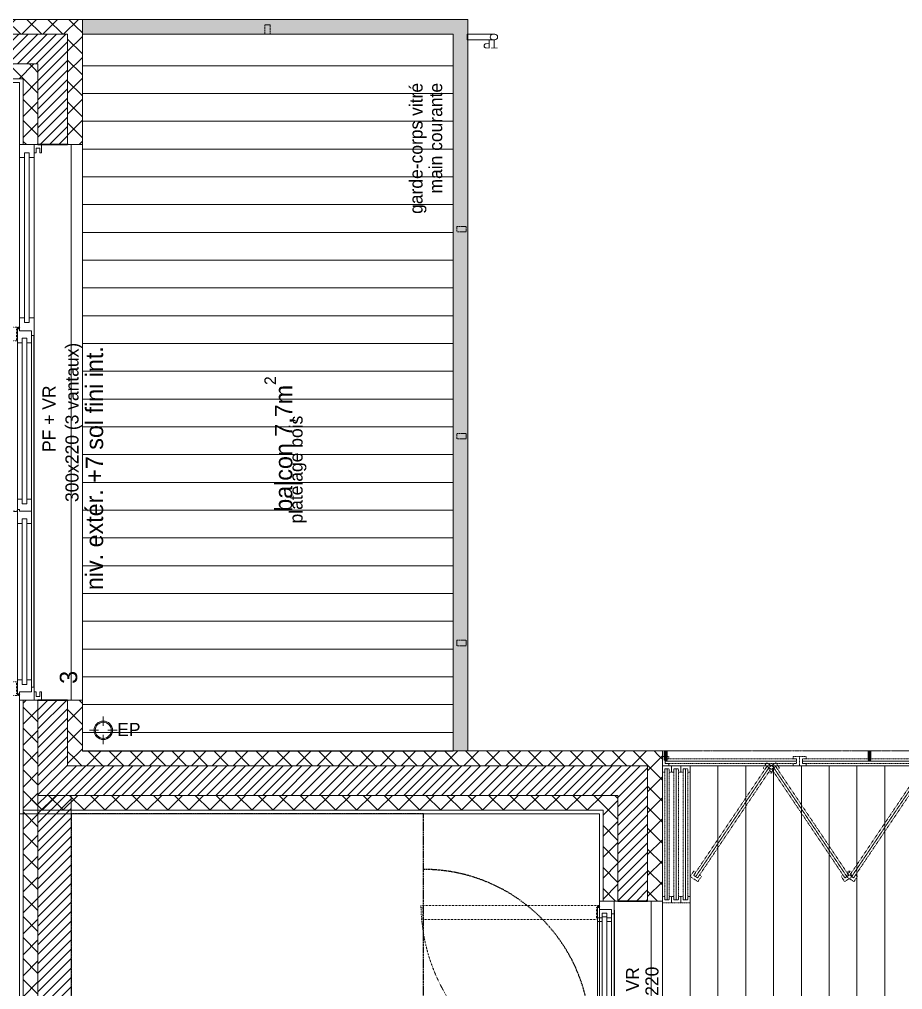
# Model space of a CAD drawing. Header units: centimetres. Extents: x 1724 to 19617, y -6503 to 8072.
# Drawn here: x 4371 to 4847, y -2958 to -2434 of the extents above; entities that cross this region are included whole.
import ezdxf

# ---------------------------------------------------------------- set-up
doc = ezdxf.new("R2010")
doc.units = ezdxf.units.CM
for name, pattern in [('ACAD_ISO03W100', [0.295276, 0.11811, -0.177165]), ('INTERROMPU2', [0.75, 0.5, -0.25]), ('Style de ligne -1', [0.41664, 0.20828, -0.20836]), ('Style de ligne -11', [0.347222, 0.20828, -0.138942]), ('Style de ligne -12', [0.328084, 0.109361, -0.218723]), ('Style de ligne -13', [0.147638, 0.098425, -0.049213]), ('Style de ligne -14', [0.147638, 0.098425, -0.049213]), ('Style de ligne -17', [0.347222, 0.20828, -0.138942]), ('Style de ligne -18', [0.164042, 0.054681, -0.109361]), ('Style de ligne -5', [0.20828, 0.069425, -0.138855]), ('VW-01', [0.41656, 0.20828, -0.20828])]:
    doc.linetypes.add(name, pattern=pattern)
doc.layers.get('0').update_dxf_attribs({"color": 252})
for name, color, linetype in [('B aménagement intérieur', 252, 'Continuous'), ('B Faux plafonds', 252, 'Continuous'), ('B Général', 252, 'Continuous'), ('C ANNOTATIONS-prestations', 252, 'Continuous'), ('D SURFACES-shab', 252, 'Continuous')]:
    doc.layers.add(name, color=color, linetype=linetype)
doc.layers.add('B BATI-lumon', color=252, linetype='Continuous', lineweight=20)
doc.layers.add('B GÈnÈral', color=7, linetype='Continuous', lineweight=5)
doc.styles.add('Eurostile', font='Eurosti.TTF')
doc.styles.add('Eurostile (bold)', font='Eurostib.TTF')
pattern_1 = [(225, (-804.3564, -7946.63), (5.656854, -5.656854), []), (315, (-804.3564, -7946.63), (-5.656854, -5.656854), [])]
pattern_2 = [(45, (-804.3564, -7946.63), (2.4253472, -2.6458333), [])]
pattern_3 = [(135, (-804.3564, -7946.63), (-5.656854, -5.656854), []), (225, (-804.3564, -7946.63), (-5.656854, 5.656854), [])]

# ---------------------------------------------------------------- blocks, each defined once
blk = doc.blocks.new('Groupe-36-1')
at = {"layer": 'B Général', "color": 7, "linetype": 'Continuous', "lineweight": 5}
for p, q in [((5209.04, 5487.38), (5409.04, 5487.38)), ((5209.04, 5472.38), (5409.04, 5472.38)), ((5209.04, 5457.38), (5409.04, 5457.38)), ((5209.04, 5442.38), (5409.04, 5442.38)), ((5209.04, 5427.38), (5409.04, 5427.38)), ((5209.04, 5412.38), (5409.04, 5412.38)), ((5209.04, 5397.38), (5409.04, 5397.38)), ((5209.04, 5382.38), (5409.04, 5382.38)), ((5209.04, 5367.38), (5409.04, 5367.38)), ((5209.04, 5352.38), (5409.04, 5352.38)), ((5209.04, 5337.38), (5409.04, 5337.38)), ((5209.04, 5322.38), (5409.04, 5322.38)), ((5209.04, 5307.38), (5409.04, 5307.38)), ((5209.04, 5292.38), (5409.04, 5292.38)), ((5209.04, 5277.38), (5409.04, 5277.38)), ((5209.04, 5262.38), (5409.04, 5262.38)), ((5209.04, 5247.38), (5409.04, 5247.38)), ((5209.04, 5232.38), (5409.04, 5232.38)), ((5209.04, 5217.38), (5409.04, 5217.38)), ((5209.04, 5202.38), (5409.04, 5202.38)), ((5209.04, 5187.38), (5409.04, 5187.38)), ((5209.04, 5172.38), (5409.04, 5172.38)), ((5209.04, 5157.38), (5409.04, 5157.38)), ((5209.04, 5142.38), (5409.04, 5142.38)), ((5209.04, 5127.38), (5409.04, 5127.38))]:
    blk.add_line(p, q, dxfattribs=at)
blk = doc.blocks.new('Groupe-37-1')
at = {"layer": 'B GÈnÈral', "linetype": 'Continuous', "lineweight": 0, "true_color": 0xbbbbbb}
blk.add_hatch(color=9, dxfattribs=at).paths.add_polyline_path([(5417.04, 5117.41), (5417.04, 5512.38), (5209.04, 5512.38), (5209.04, 5504.38), (5409.04, 5504.38), (5409.04, 5117.41)])
at = {"layer": 'B Général', "color": 7, "linetype": 'Continuous', "lineweight": 5, "flags": 128}
for points in [[(5417.04, 5117.41), (5417.04, 5512.38), (5209.04, 5512.38), (5209.04, 5504.38), (5409.04, 5504.38), (5409.04, 5117.41)], [(5209.04, 5504.38), (5409.04, 5504.38), (5409.04, 5117.41), (5209.04, 5117.41)]]:
    blk.add_lwpolyline(points, close=True, dxfattribs=at)
at = {"layer": 'C ANNOTATIONS-prestations', "color": 7, "linetype": 'Style de ligne -1', "lineweight": 5, "flags": 128}
for points in [[(5310.39, 5509.38), (5310.39, 5504.38), (5307.39, 5504.38), (5307.39, 5509.38)], [(5411.04, 5400.63), (5416.04, 5400.63), (5416.04, 5397.63), (5411.04, 5397.63)], [(5411.04, 5288.88), (5416.04, 5288.88), (5416.04, 5285.88), (5411.04, 5285.88)], [(5411.04, 5177.13), (5416.04, 5177.13), (5416.04, 5174.13), (5411.04, 5174.13)]]:
    blk.add_lwpolyline(points, close=True, dxfattribs=at)
at = {"layer": 'B Général', "color": 7}
blk.add_blockref('Groupe-36-1', (0, 0), dxfattribs=at)
at = {"layer": 'B Général', "color": 7, "insert": (5210.79, 5204.25), "char_height": 9.3982, "attachment_point": 1, "rotation": 90, "line_spacing_factor": 0.895453, "style": 'Eurostile'}
blk.add_mtext('niv. extér. +7 sol fini int.', dxfattribs=at)
at = {"layer": 'C ANNOTATIONS-prestations', "color": 7, "char_height": 7.0487, "attachment_point": 1, "rotation": 90, "line_spacing_factor": 0.895453, "style": 'Eurostile'}
for s, insert in [('garde-corps vitré', (5385.51, 5407.36)), ('main courante', (5396.09, 5418.36)), ('platelage bois', (5320.77, 5240.22))]:
    blk.add_mtext(s, dxfattribs=dict(at, insert=insert))
at = {"layer": 'C ANNOTATIONS-prestations', "insert": (5307.24, 5321.99), "char_height": 9.3982, "attachment_point": 3, "rotation": 90, "line_spacing_factor": 0.895453, "style": 'Eurostile'}
blk.add_mtext('balcon 7,7m{\\H0.6667x;\\S2 ^ ;}', dxfattribs=at)
blk = doc.blocks.new('Groupe-38-1')
at = {"layer": 'B Général', "color": 7, "linetype": 'Continuous', "lineweight": 5}
for p, q in [((5536.96, 5109.39), (5536.96, 4917.39)), ((5551.96, 5109.39), (5551.96, 4917.39)), ((5566.96, 5109.39), (5566.96, 4917.39)), ((5581.96, 5109.39), (5581.96, 4917.39)), ((5596.96, 5109.39), (5596.96, 4917.39)), ((5611.96, 5109.39), (5611.96, 4917.39)), ((5626.96, 5109.39), (5626.96, 4917.39)), ((5641.96, 5109.39), (5641.96, 4917.39))]:
    blk.add_line(p, q, dxfattribs=at)
at = {"layer": 'B Général', "color": 7, "linetype": 'Continuous', "lineweight": 5, "flags": 128}
blk.add_lwpolyline([(5521.96, 5109.39), (6191.89, 5109.39), (6191.89, 4917.39), (5521.96, 4917.39)], close=True, dxfattribs=at)
blk = doc.blocks.new('Groupe-43-1')
at = {"layer": 'B Général', "color": 7, "linetype": 'VW-01', "lineweight": 5}
blk.add_line((70, -99.99), (-70, -65.35), dxfattribs=at)
at = {"layer": 'B Général', "linetype": 'VW-01', "flags": 128}
for points in [[(-70, 50), (70, 50), (70, -140), (-70, -140)], [(-70, -99.99), (70, -99.99), (70, -140), (-70, -140)]]:
    blk.add_lwpolyline(points, close=True, dxfattribs=at)
blk = doc.blocks.new('Lit 140.190_PMR 1')
at = {"layer": 'B Général', "color": 154, "linetype": 'VW-01', "true_color": 0x0053a6, "flags": 128}
for points in [[(-70, 50), (70, 50), (70, 140), (-70, 140)], [(-70, -140), (-70, 50), (-190, 50), (-190, -140)], [(190, -140), (190, 50), (70, 50), (70, -140)]]:
    blk.add_lwpolyline(points, close=True, dxfattribs=at)
at = {"layer": 'B Général', "color": 154, "linetype": 'VW-01', "true_color": 0x0053a6}
for centre, start, end in [((-70, 50), 90, 180), ((70, 50), 0, 90)]:
    blk.add_arc(centre, 90, start, end, dxfattribs=at)
at = {"layer": 'B Général'}
blk.add_blockref('Groupe-43-1', (0, 0), dxfattribs=at)
blk = doc.blocks.new('T3 A 102 (2D)')
at = {"layer": 'D SURFACES-shab', "lineweight": 18, "flags": 128}
blk.add_lwpolyline([(-259.42, -195.44), (-159.44, -195.44), (-159.43, 36.56), (-209.5, 36.56), (-209.5, 381.58), (-494.42, 381.58), (-494.42, -85.66), (-354.42, -85.66), (-354.42, -20.66), (-349.42, -20.66), (-349.42, -85.66), (-259.42, -85.66)], close=True, dxfattribs=at)
at = {"layer": 'B Général', "color": 7, "rotation": 270}
blk.add_blockref('Lit 140.190_PMR 1', (-354.42, 191.58), dxfattribs=at)
blk = doc.blocks.new('PF 100.220 + VR')
at = {"layer": 'B Général', "color": 7, "linetype": 'Continuous', "lineweight": 13}
for p, q in [((-50, 7), (-50, 17)), ((50, 7), (50, 17))]:
    blk.add_line(p, q, dxfattribs=at)
at = {"layer": 'B Général', "color": 7, "linetype": 'Continuous', "lineweight": 35}
for p, q in [((-50, 7), (-50, -9)), ((50, 7), (50, -9))]:
    blk.add_line(p, q, dxfattribs=at)
at = {"layer": 'B Général'}
blk.add_line((45, 9), (-45, 9), dxfattribs=at)
at = {"layer": 'B Général', "color": 7, "linetype": 'Style de ligne -14', "lineweight": 5, "flags": 128}
blk.add_lwpolyline([(47.5, 113.27), (46.5, 113.27), (46.5, 112.27), (40, 112.27), (40, 18.5), (46.5, 18.5), (46.5, 17.5), (47.5, 17.5)], close=True, dxfattribs=at)
at = {"layer": 'B Général', "lineweight": 5, "flags": 128}
for points in [[(-43, 10.5), (-43, 9), (-50, 9), (-50, 17), (-45.5, 17), (-45.5, 10.5)], [(-41, 18), (41, 18), (41, 15.5), (-41, 15.5)], [(43, 10.5), (43, 9), (50, 9), (50, 17), (45.5, 17), (45.5, 10.5)], [(-43.5, 15.5), (43.5, 15.5), (43.5, 13), (-43.5, 13)], [(-41, 13), (41, 13), (41, 10.5), (-41, 10.5)]]:
    blk.add_lwpolyline(points, close=True, dxfattribs=at)
at = {"layer": 'B Général', "color": 7, "linetype": 'Continuous', "lineweight": 5, "flags": 128}
for points in [[(-39, 15.5), (-41.5, 15.5), (-41.5, 13), (-39, 13), (-39, 10.5), (-45.5, 10.5), (-45.5, 17), (-46.5, 17), (-46.5, 18), (-39, 18)], [(39, 15.5), (41.5, 15.5), (41.5, 13), (39, 13), (39, 10.5), (45.5, 10.5), (45.5, 17), (46.5, 17), (46.5, 18), (39, 18)]]:
    blk.add_lwpolyline(points, close=True, dxfattribs=at)
at = {"layer": 'B Général', "color": 7, "linetype": 'Style de ligne -17', "lineweight": 5, "flags": 128}
blk.add_lwpolyline([(-50, 9), (50, 9), (50, -11), (-50, -11)], close=True, dxfattribs=at)
at = {"layer": 'B Général', "lineweight": 13, "flags": 128}
blk.add_lwpolyline([(-50, -9), (-50, -17), (50, -17), (50, -9)], dxfattribs=at)
at = {"layer": 'B Général'}
blk.add_circle((47, 17.5), 0.5, dxfattribs=at)
at = {"layer": 'B Général', "color": 7, "linetype": 'Style de ligne -18', "lineweight": 5}
blk.add_arc((48.78, 15.78), 97.5, 90.8973, 179.2823, dxfattribs=at)
at = {"layer": 'B Général', "insert": (-21.61, 2.64), "char_height": 7.049, "attachment_point": 1, "rotation": 360, "line_spacing_factor": 0.895453, "style": 'Eurostile'}
blk.add_mtext('PF + VR', dxfattribs=at)
at = {"layer": 'C ANNOTATIONS-prestations', "attachment_point": 1, "rotation": 360, "line_spacing_factor": 0.895453}
for s, insert, char_height, style in [('1', (-41.14, -4.78), 9.4, 'Eurostile (bold)'), ('100x220', (-21.61, -7.84), 7.049, 'Eurostile')]:
    blk.add_mtext(s, dxfattribs=dict(at, insert=insert, char_height=char_height, style=style))
blk = doc.blocks.new('PF 300.220 + VR (3 vantaux)')
at = {"layer": 'B Général', "color": 7, "linetype": 'Continuous', "lineweight": 13}
for p, q in [((-150, 7), (-150, 17)), ((150, 7), (150, 17))]:
    blk.add_line(p, q, dxfattribs=at)
at = {"layer": 'B Général', "color": 7, "linetype": 'Continuous', "lineweight": 35}
for p, q in [((-150, 7), (-150, -9)), ((150, 7), (150, -9))]:
    blk.add_line(p, q, dxfattribs=at)
at = {"layer": 'B Général'}
blk.add_line((-143, 9), (47, 9), dxfattribs=at)
at = {"layer": 'B Général', "color": 7, "linetype": 'Style de ligne -13', "lineweight": 5, "flags": 128}
for points in [[(-147.5, 117), (-146.5, 117), (-146.5, 116), (-140, 116), (-140, 18.5), (-146.5, 18.5), (-146.5, 17.5), (-147.5, 17.5)], [(51.5, 115), (50.5, 115), (50.5, 116), (44, 116), (44, 18.5), (50.5, 18.5), (50.5, 17.5), (51.5, 17.5)]]:
    blk.add_lwpolyline(points, close=True, dxfattribs=at)
at = {"layer": 'B Général', "lineweight": 5, "flags": 128}
for points in [[(-143, 10.5), (-143, 9), (-150, 9), (-150, 17), (-145.5, 17), (-145.5, 10.5)], [(-54.5, 18), (-139, 18), (-139, 15.5), (-54.5, 15.5)], [(-41.5, 18), (43, 18), (43, 15.5), (-41.5, 15.5)], [(56.5, 17), (56.5, 14.25), (54, 14.25), (54, 11.75), (56.5, 11.75), (56.5, 9), (47, 9), (47, 10.5), (49.5, 10.5), (49.5, 17)], [(143, 17), (56.5, 17), (56.5, 14.25), (143, 14.25)], [(145.5, 14.25), (143, 14.25), (143, 17), (150, 17), (150, 9), (143, 9), (143, 11.75), (145.5, 11.75)], [(-54.5, 13), (-139, 13), (-139, 10.5), (-54.5, 10.5)], [(-41.5, 13), (43, 13), (43, 10.5), (-41.5, 10.5)], [(145.5, 14.25), (54, 14.25), (54, 11.75), (145.5, 11.75)], [(143, 11.75), (56.5, 11.75), (56.5, 9), (143, 9)], [(-150, 9), (-150, 5), (-145.5, 5), (-145.5, 6), (-148, 6), (-148, 8), (-145.5, 8), (-145.5, 9)], [(150, 9), (150, 5), (145.5, 5), (145.5, 6), (148, 6), (148, 8), (145.5, 8), (145.5, 9)]]:
    blk.add_lwpolyline(points, close=True, dxfattribs=at)
at = {"layer": 'B Général', "color": 7, "linetype": 'Continuous', "lineweight": 5, "flags": 128}
for points in [[(-139, 15.5), (-141.5, 15.5), (-141.5, 13), (-139, 13), (-139, 10.5), (-145.5, 10.5), (-145.5, 17), (-146.5, 17), (-146.5, 18), (-139, 18)], [(-54.5, 15.5), (-52, 15.5), (-52, 13), (-54.5, 13), (-54.5, 10.5), (-48, 10.5), (-48, 17), (-47, 17), (-47, 18), (-54.5, 18)], [(-41.5, 15.5), (-44, 15.5), (-44, 13), (-41.5, 13), (-41.5, 10.5), (-48, 10.5), (-48, 17), (-47, 17), (-47, 18), (-41.5, 18)], [(43, 15.5), (45.5, 15.5), (45.5, 13), (43, 13), (43, 10.5), (49.5, 10.5), (49.5, 17), (50.5, 17), (50.5, 18), (43, 18)]]:
    blk.add_lwpolyline(points, close=True, dxfattribs=at)
at = {"layer": 'B Général', "color": 7, "linetype": 'Style de ligne -11', "lineweight": 5, "flags": 128}
blk.add_lwpolyline([(-150, 9), (150, 9), (150, -11), (-150, -11)], close=True, dxfattribs=at)
at = {"layer": 'B Général', "lineweight": 13, "flags": 128}
blk.add_lwpolyline([(150, -9), (150, -17), (-150, -17), (-150, -9)], dxfattribs=at)
at = {"layer": 'B Général'}
for centre in [(-147, 17.5), (51, 17.5)]:
    blk.add_circle(centre, 0.5, dxfattribs=at)
at = {"layer": 'B Général', "color": 7, "linetype": 'Style de ligne -12', "lineweight": 5}
for centre, start, end in [((-147, 17.5), 0.2938, 90.2879), ((51, 17.5), 94.0649, 179.7062)]:
    blk.add_arc(centre, 99, start, end, dxfattribs=at)
at = {"layer": 'B Général', "insert": (2, 4.57), "char_height": 7.049, "attachment_point": 2, "rotation": 360, "line_spacing_factor": 0.895453, "style": 'Eurostile'}
blk.add_mtext('PF + VR', dxfattribs=at)
at = {"layer": 'C ANNOTATIONS-prestations', "rotation": 360, "line_spacing_factor": 0.895453}
for s, insert, char_height, attachment_point, style in [('3', (-141.15, -4.78), 9.4, 1, 'Eurostile (bold)'), ('300x220 (3 vantaux) ', (0, -7.83), 7.0487, 2, 'Eurostile')]:
    blk.add_mtext(s, dxfattribs=dict(at, insert=insert, char_height=char_height, attachment_point=attachment_point, style=style))
blk = doc.blocks.new('EP')
at = {"layer": 'B GÈnÈral', "linetype": 'Continuous', "lineweight": 0}
h = blk.add_hatch(color=7, dxfattribs=at)
edge = h.paths.add_edge_path()
edge.add_arc((0, 0), 5, 0, 180, ccw=False)
edge.add_arc((0, 0), 5, 180, 360, ccw=False)
edge = h.paths.add_edge_path()
edge.add_arc((0, 0), 4.33, 0, 180, ccw=False)
edge.add_arc((0, 0), 4.33, 180, 360, ccw=False)
at = {"layer": 'B Général', "color": 7, "linetype": 'Continuous', "lineweight": 5}
for p, q in [((0, 7.5), (0, 2.5)), ((-7.5, 0), (-2.5, 0)), ((7.5, 0), (2.5, 0)), ((0, -7.5), (0, -2.5))]:
    blk.add_line(p, q, dxfattribs=at)
at = {"layer": 'B Général', "color": 7, "linetype": 'Continuous', "lineweight": 5, "flags": 128}
for points in [[(-5, 0, -1), (5, 0, -1)], [(-4.33, 0, -1), (4.33, 0, -1)]]:
    blk.add_lwpolyline(points, format="xyb", close=True, dxfattribs=at)
at = {"layer": 'C ANNOTATIONS-prestations', "insert": (7.5, 3.98), "char_height": 7.049, "attachment_point": 1, "line_spacing_factor": 0.895453, "style": 'Eurostile'}
blk.add_mtext('EP', dxfattribs=at)
blk = doc.blocks.new('Groupe-105-1')
at = {"layer": 'B BATI-lumon', "linetype": 'ACAD_ISO03W100', "lineweight": 5, "flags": 128}
for points in [[(5521.96, 5114.39), (5525.46, 5114.39), (5525.46, 5113.15), (5523.54, 5113.15), (5523.54, 5110.65), (5525.46, 5110.65), (5525.46, 5109.39), (5521.96, 5109.39), (5521.96, 5113.39), (5521.96, 5113.39)], [(5523.54, 5113.15), (5594.38, 5113.15), (5594.38, 5111.9), (5523.54, 5111.9)], [(5595.96, 5114.39), (5592.46, 5114.39), (5592.46, 5113.15), (5594.38, 5113.15), (5594.38, 5110.65), (5592.46, 5110.65), (5592.46, 5109.39), (5595.96, 5109.39), (5595.96, 5113.39), (5595.96, 5113.39)], [(5523.54, 5111.9), (5594.38, 5111.9), (5594.38, 5110.65), (5523.54, 5110.65)]]:
    blk.add_lwpolyline(points, close=True, dxfattribs=at)
blk = doc.blocks.new('Groupe-106-1')
at = {"layer": 'B BATI-lumon', "linetype": 'ACAD_ISO03W100', "lineweight": 5, "flags": 128}
for points in [[(5595.96, 5114.39), (5599.46, 5114.39), (5599.46, 5113.15), (5597.54, 5113.15), (5597.54, 5110.65), (5599.46, 5110.65), (5599.46, 5109.39), (5595.96, 5109.39), (5595.96, 5113.39), (5595.96, 5113.39)], [(5597.54, 5113.15), (5668.38, 5113.15), (5668.38, 5111.9), (5597.54, 5111.9)], [(5669.96, 5114.39), (5666.46, 5114.39), (5666.46, 5113.15), (5668.38, 5113.15), (5668.38, 5110.65), (5666.46, 5110.65), (5666.46, 5109.39), (5669.96, 5109.39), (5669.96, 5113.39), (5669.96, 5113.39)], [(5597.54, 5111.9), (5668.38, 5111.9), (5668.38, 5110.65), (5597.54, 5110.65)]]:
    blk.add_lwpolyline(points, close=True, dxfattribs=at)
blk = doc.blocks.new('Groupe-115-1')
at = {"layer": 'B BATI-lumon', "linetype": 'ACAD_ISO03W100', "lineweight": 5, "flags": 128}
for points in [[(5521.96, 5109.39), (5521.96, 5105.89), (5523.2, 5105.89), (5523.2, 5107.81), (5525.7, 5107.81), (5525.7, 5105.89), (5526.96, 5105.89), (5526.96, 5109.39), (5522.96, 5109.39), (5522.96, 5109.39)], [(5523.2, 5036.97), (5523.2, 5107.81), (5524.45, 5107.81), (5524.45, 5036.97)], [(5524.45, 5036.97), (5524.45, 5107.81), (5525.7, 5107.81), (5525.7, 5036.97)], [(5521.96, 5035.39), (5521.96, 5038.89), (5523.2, 5038.89), (5523.2, 5036.97), (5525.7, 5036.97), (5525.7, 5038.89), (5526.96, 5038.89), (5526.96, 5035.39), (5522.96, 5035.39), (5522.96, 5035.39)]]:
    blk.add_lwpolyline(points, close=True, dxfattribs=at)
blk = doc.blocks.new('Groupe-116-1')
at = {"layer": 'B BATI-lumon', "linetype": 'ACAD_ISO03W100', "lineweight": 5, "flags": 128}
for points in [[(5526.96, 5109.39), (5526.96, 5105.89), (5528.2, 5105.89), (5528.2, 5107.81), (5530.7, 5107.81), (5530.7, 5105.89), (5531.96, 5105.89), (5531.96, 5109.39), (5527.96, 5109.39), (5527.96, 5109.39)], [(5528.2, 5036.97), (5528.2, 5107.81), (5529.45, 5107.81), (5529.45, 5036.97)], [(5529.45, 5036.97), (5529.45, 5107.81), (5530.7, 5107.81), (5530.7, 5036.97)], [(5526.96, 5035.39), (5526.96, 5038.89), (5528.2, 5038.89), (5528.2, 5036.97), (5530.7, 5036.97), (5530.7, 5038.89), (5531.96, 5038.89), (5531.96, 5035.39), (5527.96, 5035.39), (5527.96, 5035.39)]]:
    blk.add_lwpolyline(points, close=True, dxfattribs=at)
blk = doc.blocks.new('Groupe-117-1')
at = {"layer": 'B BATI-lumon', "linetype": 'ACAD_ISO03W100', "lineweight": 5, "flags": 128}
for points in [[(5531.96, 5109.39), (5531.96, 5105.89), (5533.2, 5105.89), (5533.2, 5107.81), (5535.7, 5107.81), (5535.7, 5105.89), (5536.96, 5105.89), (5536.96, 5109.39), (5532.96, 5109.39), (5532.96, 5109.39)], [(5533.2, 5036.97), (5533.2, 5107.81), (5534.45, 5107.81), (5534.45, 5036.97)], [(5534.45, 5036.97), (5534.45, 5107.81), (5535.7, 5107.81), (5535.7, 5036.97)], [(5531.96, 5035.39), (5531.96, 5038.89), (5533.2, 5038.89), (5533.2, 5036.97), (5535.7, 5036.97), (5535.7, 5038.89), (5536.96, 5038.89), (5536.96, 5035.39), (5532.96, 5035.39), (5532.96, 5035.39)]]:
    blk.add_lwpolyline(points, close=True, dxfattribs=at)
blk = doc.blocks.new('Groupe-123-1')
at = {"layer": 'B BATI-lumon', "linetype": 'ACAD_ISO03W100', "lineweight": 5, "flags": 128}
for points in [[(5579.41, 5108.34), (5539.91, 5049.53), (5538.87, 5050.22), (5578.37, 5109.04)], [(5580.45, 5107.64), (5540.95, 5048.83), (5539.91, 5049.53), (5579.41, 5108.34)], [(5578.22, 5111.04), (5576.27, 5108.13), (5577.3, 5107.44), (5578.37, 5109.04), (5580.45, 5107.64), (5579.38, 5106.05), (5580.42, 5105.34), (5582.37, 5108.25), (5579.05, 5110.48), (5579.05, 5110.48)], [(5536.96, 5049.61), (5538.91, 5052.51), (5539.94, 5051.82), (5538.87, 5050.22), (5540.95, 5048.83), (5542.02, 5050.43), (5543.06, 5049.73), (5541.11, 5046.82), (5537.79, 5049.05), (5537.79, 5049.05)]]:
    blk.add_lwpolyline(points, close=True, dxfattribs=at)
blk = doc.blocks.new('Groupe-124-1')
at = {"layer": 'B BATI-lumon', "linetype": 'ACAD_ISO03W100', "lineweight": 5, "flags": 128}
for points in [[(5583.2, 5111.04), (5585.15, 5108.13), (5584.12, 5107.44), (5583.05, 5109.04), (5580.97, 5107.64), (5582.04, 5106.05), (5581, 5105.34), (5579.05, 5108.25), (5582.37, 5110.48), (5582.37, 5110.48)], [(5582.01, 5108.34), (5621.51, 5049.53), (5620.47, 5048.83), (5580.97, 5107.64)], [(5583.05, 5109.04), (5622.55, 5050.22), (5621.51, 5049.53), (5582.01, 5108.34)], [(5624.46, 5049.61), (5622.51, 5052.51), (5621.48, 5051.82), (5622.55, 5050.22), (5620.47, 5048.83), (5619.4, 5050.43), (5618.36, 5049.73), (5620.31, 5046.82), (5623.63, 5049.05), (5623.63, 5049.05)]]:
    blk.add_lwpolyline(points, close=True, dxfattribs=at)
blk = doc.blocks.new('Groupe-125-1')
at = {"layer": 'B BATI-lumon', "linetype": 'ACAD_ISO03W100', "lineweight": 5, "flags": 128}
for points in [[(5663.58, 5108.34), (5624.08, 5049.53), (5623.05, 5050.22), (5662.55, 5109.04)], [(5664.62, 5107.64), (5625.12, 5048.83), (5624.08, 5049.53), (5663.58, 5108.34)], [(5662.4, 5111.04), (5660.44, 5108.13), (5661.48, 5107.44), (5662.55, 5109.04), (5664.63, 5107.64), (5663.55, 5106.05), (5664.6, 5105.34), (5666.55, 5108.25), (5663.23, 5110.48), (5663.23, 5110.48)], [(5621.14, 5049.61), (5623.09, 5052.51), (5624.12, 5051.82), (5623.05, 5050.22), (5625.12, 5048.83), (5626.2, 5050.43), (5627.24, 5049.73), (5625.29, 5046.82), (5621.97, 5049.05), (5621.97, 5049.05)]]:
    blk.add_lwpolyline(points, close=True, dxfattribs=at)
blk = doc.blocks.new('Groupe-128-1')
at = {"layer": 'B GÈnÈral', "linetype": 'Continuous', "lineweight": 0, "true_color": 0xdddddd}
for points in [[(5522.96, 5117.41), (5524.46, 5117.41), (5524.46, 5112.41), (5522.96, 5112.41)], [(5632.96, 5117.41), (5634.46, 5117.41), (5634.46, 5112.41), (5632.96, 5112.41)]]:
    blk.add_hatch(color=254, dxfattribs=at).paths.add_polyline_path(points)
at = {"layer": 'B Général', "color": 7, "linetype": 'INTERROMPU2', "lineweight": 13, "flags": 128}
blk.add_lwpolyline([(5521.96, 5117.39), (6191.89, 5117.39), (6191.89, 5109.39), (5521.96, 5109.39)], close=True, dxfattribs=at)
at = {"layer": 'B Général', "color": 7, "linetype": 'Continuous', "lineweight": 5, "flags": 128}
for points in [[(5522.96, 5117.41), (5524.46, 5117.41), (5524.46, 5112.41), (5522.96, 5112.41)], [(5632.96, 5117.41), (5634.46, 5117.41), (5634.46, 5112.41), (5632.96, 5112.41)]]:
    blk.add_lwpolyline(points, close=True, dxfattribs=at)
at = {"layer": 'B BATI-lumon'}
for name in ['Groupe-105-1', 'Groupe-106-1', 'Groupe-115-1', 'Groupe-116-1', 'Groupe-117-1', 'Groupe-123-1', 'Groupe-124-1', 'Groupe-125-1']:
    blk.add_blockref(name, (0, 0), dxfattribs=at)
blk = doc.blocks.new('TP')
at = {"linetype": 'Continuous', "lineweight": 5, "flags": 128}
blk.add_lwpolyline([(-6.7, -4.99, -1), (-6.7, -1.99), (8.3, -1.99), (8.3, -4.99)], format="xyb", close=True, dxfattribs=at)
at = {"linetype": 'Continuous', "lineweight": 5}
blk.add_arc((-5.7, -3.49), 1.5, 270, 90, dxfattribs=at)
at = {"insert": (-8.3, -1.99), "char_height": 4.699, "attachment_point": 7, "line_spacing_factor": 0.895453, "style": 'Eurostile'}
blk.add_mtext('TP', dxfattribs=at)

msp = doc.modelspace()

# ---------------------------------------------------------------- hatches: boundary and pattern name
at = {"layer": 'B GÈnÈral', "linetype": 'Continuous', "lineweight": 5, "true_color": 0x808080}
h = msp.add_hatch(dxfattribs=at)
h.set_pattern_fill('02_ISOLANT', color=8, angle=180, style=0, pattern_type=2)
h.set_pattern_definition(pattern_1)
h.paths.add_polyline_path([(4396.685, -2442.254), (4404.685, -2434.254), (4009.606, -2434.254), (4009.606, -2442.254)])
h = msp.add_hatch(dxfattribs=at)
h.set_pattern_fill('02_ISOLANT', color=8, angle=90, style=0, pattern_type=2)
h.set_pattern_definition(pattern_3)
h.paths.add_polyline_path([(4396.685, -2501.852), (4404.685, -2501.852), (4404.685, -2434.254), (4396.685, -2442.254)])
at = {"layer": 'B GÈnÈral', "linetype": 'Continuous', "lineweight": 5}
h = msp.add_hatch(dxfattribs=at)
h.set_pattern_fill('50_BETON', style=0, pattern_type=2)
h.set_pattern_definition(pattern_2)
h.paths.add_polyline_path([(4380.685, -2458.254), (4396.685, -2442.254), (4009.606, -2442.254), (4009.606, -2458.254)])
h = msp.add_hatch(dxfattribs=at)
h.set_pattern_fill('50_BETON', style=0, pattern_type=2)
h.set_pattern_definition(pattern_2)
h.paths.add_polyline_path([(4380.685, -2501.852), (4396.685, -2501.852), (4396.685, -2442.254), (4380.685, -2458.254)])
at = {"layer": 'B GÈnÈral', "linetype": 'Continuous', "lineweight": 5, "true_color": 0x808080}
h = msp.add_hatch(dxfattribs=at)
h.set_pattern_fill('02_ISOLANT', color=8, angle=180, style=0, pattern_type=2)
h.set_pattern_definition(pattern_1)
h.paths.add_polyline_path([(4372.685, -2466.254), (4380.685, -2458.254), (4009.606, -2458.254), (4009.606, -2466.254)])
h = msp.add_hatch(dxfattribs=at)
h.set_pattern_fill('02_ISOLANT', color=8, angle=90, style=0, pattern_type=2)
h.set_pattern_definition(pattern_3)
h.paths.add_polyline_path([(4372.685, -2501.852), (4380.685, -2501.852), (4380.685, -2458.254), (4372.685, -2466.254)])
h = msp.add_hatch(dxfattribs=at)
h.set_pattern_fill('02_ISOLANT', color=8, angle=90, style=0, pattern_type=2)
h.set_pattern_definition(pattern_3)
h.paths.add_polyline_path([(4372.685, -2861.22), (4380.685, -2853.22), (4380.685, -2801.852), (4372.685, -2801.852)])
at = {"layer": 'B GÈnÈral', "linetype": 'Continuous', "lineweight": 5}
h = msp.add_hatch(dxfattribs=at)
h.set_pattern_fill('50_BETON', style=0, pattern_type=2)
h.set_pattern_definition(pattern_2)
h.paths.add_polyline_path([(4380.685, -2853.22), (4396.685, -2837.22), (4396.685, -2801.852), (4380.685, -2801.852)])
at = {"layer": 'B GÈnÈral', "linetype": 'Continuous', "lineweight": 5, "true_color": 0x808080}
h = msp.add_hatch(dxfattribs=at)
h.set_pattern_fill('02_ISOLANT', color=8, angle=90, style=0, pattern_type=2)
h.set_pattern_definition(pattern_3)
h.paths.add_polyline_path([(4396.685, -2837.22), (4404.685, -2829.22), (4404.685, -2801.852), (4396.685, -2801.852)])
h = msp.add_hatch(dxfattribs=at)
h.set_pattern_fill('02_ISOLANT', color=8, angle=180, style=0, pattern_type=2)
h.set_pattern_definition(pattern_1)
h.paths.add_polyline_path([(4709.604, -2837.22), (4717.604, -2829.22), (4404.685, -2829.22), (4396.685, -2837.22)])
h = msp.add_hatch(dxfattribs=at)
h.set_pattern_fill('02_ISOLANT', color=8, angle=90, style=0, pattern_type=2)
h.set_pattern_definition(pattern_3)
h.paths.add_polyline_path([(4709.604, -2910.269), (4717.604, -2910.269), (4717.604, -2829.22), (4709.604, -2837.22)])
at = {"layer": 'B GÈnÈral', "linetype": 'Continuous', "lineweight": 5}
h = msp.add_hatch(dxfattribs=at)
h.set_pattern_fill('50_BETON', style=0, pattern_type=2)
h.set_pattern_definition(pattern_2)
h.paths.add_polyline_path([(4693.604, -2853.22), (4709.604, -2837.22), (4396.685, -2837.22), (4380.685, -2853.22)])
h = msp.add_hatch(dxfattribs=at)
h.set_pattern_fill('50_BETON', style=0, pattern_type=2)
h.set_pattern_definition(pattern_2)
h.paths.add_polyline_path([(4693.604, -2910.269), (4709.604, -2910.269), (4709.604, -2837.22), (4693.604, -2853.22)])
at = {"layer": 'B GÈnÈral', "linetype": 'Continuous', "lineweight": 5, "true_color": 0x808080}
h = msp.add_hatch(dxfattribs=at)
h.set_pattern_fill('02_ISOLANT', color=8, angle=90, style=0, pattern_type=2)
h.set_pattern_definition(pattern_3)
h.paths.add_polyline_path([(4372.685, -3171.741), (4380.685, -3171.741), (4380.685, -2846.22), (4372.685, -2846.22)])
h = msp.add_hatch(dxfattribs=at)
h.set_pattern_fill('02_ISOLANT', color=8, angle=180, style=0, pattern_type=2)
h.set_pattern_definition(pattern_1)
h.paths.add_polyline_path([(4685.604, -2861.22), (4693.604, -2853.22), (4380.685, -2853.22), (4372.685, -2861.22)])
at = {"layer": 'B GÈnÈral', "linetype": 'Continuous', "lineweight": 5}
h = msp.add_hatch(dxfattribs=at)
h.set_pattern_fill('50_BETON', style=0, pattern_type=2)
h.set_pattern_definition(pattern_2)
h.paths.add_polyline_path([(4380.685, -3646.241), (4398.685, -3646.241), (4398.685, -2853.22), (4380.685, -2853.22)])
at = {"layer": 'B GÈnÈral', "linetype": 'Continuous', "lineweight": 5, "true_color": 0x808080}
h = msp.add_hatch(dxfattribs=at)
h.set_pattern_fill('02_ISOLANT', color=8, angle=90, style=0, pattern_type=2)
h.set_pattern_definition(pattern_3)
h.paths.add_polyline_path([(4685.604, -2910.269), (4693.604, -2910.269), (4693.604, -2853.22), (4685.604, -2861.22)])

# ---------------------------------------------------------------- linework, layer by layer
at = {"layer": 'B Faux plafonds', "color": 7, "linetype": 'Style de ligne -5', "lineweight": 5}
msp.add_line((5387.532, -2829.225), (4717.604, -2829.225), dxfattribs=at)
at = {"layer": 'B Général', "color": 7, "linetype": 'Continuous', "lineweight": 5}
for p, q in [((4404.685, -2434.254), (4009.606, -2434.254)), ((4404.685, -2501.852), (4404.685, -2434.254)), ((4396.685, -2442.254), (4009.606, -2442.254)), ((4396.685, -2501.852), (4396.685, -2442.254)), ((4380.685, -2458.254), (4009.606, -2458.254)), ((4380.685, -2501.852), (4380.685, -2458.254)), ((4372.685, -2466.254), (4009.606, -2466.254)), ((4372.685, -2466.254), (4009.606, -2466.254)), ((4372.685, -2501.852), (4372.685, -2466.254)), ((4372.685, -2501.852), (4372.685, -2466.254)), ((4370.685, -2468.254), (4009.606, -2468.254)), ((4370.685, -2501.852), (4370.685, -2468.254)), ((4370.685, -2863.22), (4370.685, -2801.852)), ((4372.685, -2861.22), (4372.685, -2801.852)), ((4372.685, -2861.22), (4372.685, -2801.852)), ((4380.685, -2853.22), (4380.685, -2801.852)), ((4396.685, -2837.22), (4396.685, -2801.852)), ((4404.685, -2829.22), (4404.685, -2801.852)), ((4717.604, -2829.22), (4404.685, -2829.22)), ((4717.604, -2910.269), (4717.604, -2829.22)), ((4709.604, -2837.22), (4396.685, -2837.22)), ((4709.604, -2910.269), (4709.604, -2837.22)), ((4370.685, -3171.741), (4370.685, -2846.22)), ((4372.685, -3171.741), (4372.685, -2846.22)), ((4380.685, -3171.741), (4380.685, -2846.22)), ((4693.604, -2853.22), (4380.685, -2853.22)), ((4380.685, -2853.22), (4380.685, -3238.741)), ((4398.685, -2853.22), (4398.685, -3646.241)), ((4693.604, -2910.269), (4693.604, -2853.22)), ((4683.604, -2863.22), (4370.685, -2863.22)), ((4685.604, -2861.22), (4372.685, -2861.22)), ((4685.604, -2861.22), (4372.685, -2861.22)), ((4683.604, -2910.269), (4683.604, -2863.22)), ((4685.604, -2910.269), (4685.604, -2861.22)), ((4685.604, -2910.269), (4685.604, -2861.22))]:
    msp.add_line(p, q, dxfattribs=at)
at = {"layer": 'B Général', "color": 7, "linetype": 'Continuous', "lineweight": 13}
for p, q in [((4404.685, -2434.254), (4009.606, -2434.254)), ((4404.685, -2501.852), (4404.685, -2434.254)), ((4370.685, -2468.254), (4009.606, -2468.254)), ((4370.685, -2501.852), (4370.685, -2468.254)), ((4404.685, -2501.852), (4370.685, -2501.852)), ((4404.685, -2801.852), (4370.685, -2801.852)), ((4370.685, -2863.22), (4370.685, -2801.852)), ((4404.685, -2829.22), (4404.685, -2801.852)), ((4717.604, -2829.22), (4404.685, -2829.22)), ((4717.604, -2910.269), (4717.604, -2829.22)), ((4370.685, -3171.741), (4370.685, -2846.22)), ((4380.685, -3171.741), (4380.685, -2846.22)), ((4683.604, -2863.22), (4370.685, -2863.22)), ((4683.604, -2910.269), (4683.604, -2863.22)), ((4717.604, -2910.269), (4683.604, -2910.269))]:
    msp.add_line(p, q, dxfattribs=at)
at = {"layer": 'B Général', "color": 7, "linetype": 'Continuous', "lineweight": 18}
for p, q in [((4396.685, -2442.254), (4009.606, -2442.254)), ((4396.685, -2501.852), (4396.685, -2442.254)), ((4380.685, -2458.254), (4009.606, -2458.254)), ((4380.685, -2501.852), (4380.685, -2458.254)), ((4380.685, -2853.22), (4380.685, -2801.852)), ((4396.685, -2837.22), (4396.685, -2801.852)), ((4709.604, -2837.22), (4396.685, -2837.22)), ((4709.604, -2910.269), (4709.604, -2837.22)), ((4693.604, -2853.22), (4380.685, -2853.22)), ((4380.685, -2853.22), (4380.685, -3238.741)), ((4398.685, -2853.22), (4398.685, -3646.241)), ((4693.604, -2910.269), (4693.604, -2853.22))]:
    msp.add_line(p, q, dxfattribs=at)
at = {"layer": 'D SURFACES-shab', "color": 30, "linetype": 'Continuous', "lineweight": 5, "true_color": 0xff6633, "flags": 128}
msp.add_lwpolyline([(4604.685, -2829.352), (4604.685, -2442.254), (4404.685, -2442.254), (4404.685, -2829.352)], close=True, dxfattribs=at)
at = {"layer": 'D SURFACES-shab', "color": 1, "linetype": 'Continuous', "lineweight": 5, "true_color": 0xff0000, "flags": 128}
msp.add_lwpolyline([(4717.604, -2837.241), (4717.604, -3029.241), (5387.532, -3029.241), (5387.532, -2837.241)], close=True, dxfattribs=at)

# ---------------------------------------------------------------- block references
at = {"layer": 'B aménagement intérieur', "color": 7}
msp.add_blockref('T3 A 102 (2D)', (4893.107, -3244.797), dxfattribs=at)
at = {"layer": 'B BATI-lumon', "color": 7}
msp.add_blockref('Groupe-128-1', (-804.356, -7946.63), dxfattribs=at)
at = {"layer": 'B Général', "color": 7}
for name, p in [('Groupe-37-1', (-804.356, -7946.63)), ('EP', (4415.935, -2818.102)), ('Groupe-38-1', (-804.356, -7946.63))]:
    msp.add_blockref(name, p, dxfattribs=at)
for name, p, rotation in [('TP', (4620.483, -2447.247), 179.9999999999968), ('PF 300.220 + VR (3 vantaux)', (4387.685, -2651.852), 90), ('PF 100.220 + VR', (4700.604, -2960.269), 90)]:
    msp.add_blockref(name, p, dxfattribs=dict(at, rotation=rotation))

doc.saveas('drawing.dxf')
